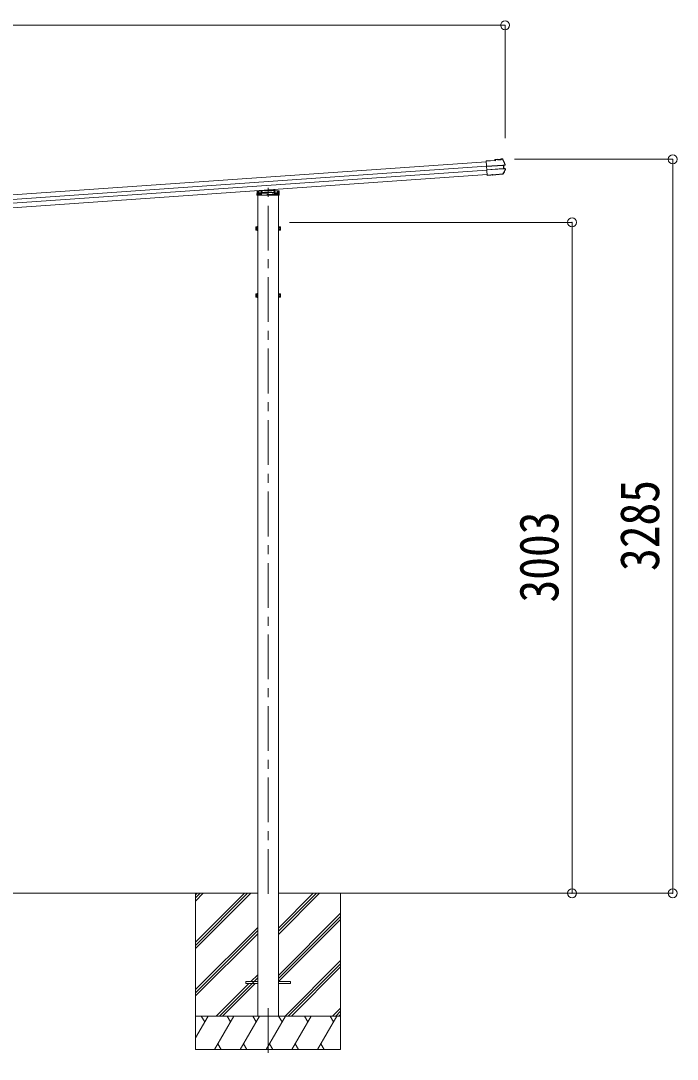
# Model space of a CAD drawing. Units: millimetres at full size, sheet at 1:40. Extents: x -11243 to 11243, y -7760 to 7760.
# Drawn here: x 4553 to 7493, y -5156 to -508 of the extents above; entities that cross this region are included whole.
import ezdxf
from ezdxf.enums import TextEntityAlignment as Align

# ---------------------------------------------------------------- set-up
doc = ezdxf.new("R2010")
doc.units = ezdxf.units.MM
doc.header["$LTSCALE"] = 40
doc.header["$PDMODE"] = 32
doc.header["$PDSIZE"] = 40
doc.linetypes.add('CHAIN1', pattern=[8, 5, -1, 1, -1])
doc.linetypes.add('DASHED1', pattern=[1.8, 1.2, -0.6])
for name, color, linetype, lineweight in [('0-0_0', 7, 'Continuous', 9), ('0-1_本体', 5, 'CHAIN1', 9), ('0-3_ELV2', 4, 'Continuous', 9), ('0-6_OTH_LINE', 6, 'Continuous', 9)]:
    doc.layers.add(name, color=color, linetype=linetype, lineweight=lineweight)
doc.styles.add('ＭＳ ゴシック', font='')
doc.styles.get('ＭＳ ゴシック').set_extended_font_data('MS Gothic')

msp = doc.modelspace()

# ---------------------------------------------------------------- linework, layer by layer
at = {"layer": '0-0_0'}
for p, q in [((2806.7, -4413.22), (5613.7, -4413.22)), ((5335.2, -4413.22), (5335.2, -5113.22)), ((5335.2, -4632.2), (5554.18, -4413.22)), ((5335.2, -4646.34), (5568.32, -4413.22)), ((5335.2, -4660.48), (5582.46, -4413.22)), ((5335.2, -4448.35), (5370.33, -4413.22)), ((5335.2, -4434.21), (5356.18, -4413.22)), ((5335.2, -4420.07), (5342.04, -4413.22)), ((5706.7, -4597.35), (5890.83, -4413.22)), ((5706.7, -4583.21), (5876.68, -4413.22)), ((5706.7, -4569.07), (5862.54, -4413.22)), ((5706.7, -4413.22), (7137.54, -4413.22)), ((5985.2, -4413.22), (5985.2, -5113.22)), ((5706.7, -4781.2), (5985.2, -4502.7)), ((5706.7, -4795.34), (5985.2, -4516.84)), ((5707.46, -4808.72), (5985.2, -4530.99)), ((5335.2, -4844.33), (5613.7, -4565.83)), ((5335.2, -4858.47), (5613.7, -4579.98)), ((5335.2, -4872.62), (5613.7, -4594.12)), ((5736.8, -4963.22), (5985.2, -4714.83)), ((5750.95, -4963.22), (5985.2, -4728.97)), ((5582.94, -4808.72), (5613.7, -4777.96)), ((5765.09, -4963.22), (5985.2, -4743.12)), ((5428.44, -4963.22), (5573.94, -4817.72)), ((5442.58, -4963.22), (5613.7, -4792.11)), ((5456.72, -4963.22), (5602.22, -4817.72)), ((5335.2, -4963.22), (5985.2, -4963.22)), ((5335.2, -5060.47), (5391.34, -4963.22)), ((5376.34, -4989.2), (5361.34, -4963.22)), ((5420.21, -5113.22), (5506.81, -4963.22)), ((5491.81, -4989.2), (5476.81, -4963.22)), ((5535.68, -5113.22), (5622.28, -4963.22)), ((5607.28, -4989.2), (5592.28, -4963.22)), ((5651.15, -5113.22), (5737.75, -4963.22)), ((5722.75, -4989.2), (5707.75, -4963.22)), ((5766.62, -5113.22), (5853.22, -4963.22)), ((5838.22, -4989.2), (5823.22, -4963.22)), ((5882.09, -5113.22), (5968.69, -4963.22)), ((5938.69, -4963.22), (5953.69, -4989.2)), ((5948.94, -4963.22), (5985.2, -4926.96)), ((5963.08, -4963.22), (5985.2, -4941.11)), ((5977.22, -4963.22), (5985.2, -4955.25)), ((5435.21, -5087.24), (5450.21, -5113.22)), ((5550.68, -5087.24), (5565.68, -5113.22)), ((5666.15, -5087.24), (5681.15, -5113.22)), ((5781.62, -5087.24), (5796.62, -5113.22)), ((5897.09, -5087.24), (5912.09, -5113.22)), ((5335.2, -5113.22), (5985.2, -5113.22))]:
    msp.add_line(p, q, dxfattribs=at)
at = {"layer": '0-1_本体'}
for p, q in [((5660.2, -4415.72), (5660.2, -1255.04)), ((5660.2, -4927.09), (5660.2, -5156.09))]:
    msp.add_line(p, q, dxfattribs=at)
at = {"layer": '0-3_ELV2'}
for p, q in [((6637.41, -1138.81), (1774.85, -1478.83)), ((6638.83, -1159.12), (1776.27, -1499.14)), ((6676.49, -1132.89), (6637.19, -1135.64)), ((6641.7, -1200.08), (6637.19, -1135.64)), ((6637.29, -1137.14), (6678.09, -1134.29)), ((6638.86, -1159.6), (6711.77, -1154.5)), ((6711.86, -1155.73), (6638.95, -1160.83)), ((6689.05, -1127.6), (6676.19, -1128.5)), ((6676.19, -1128.5), (6676.49, -1132.89)), ((6689.16, -1129.1), (6677.79, -1129.9)), ((6678.09, -1134.29), (6677.79, -1129.9)), ((6677.79, -1129.9), (6678.37, -1130.49)), ((6678.81, -1134.91), (6678.09, -1134.29)), ((6689.17, -1129.13), (6687.86, -1129.22)), ((6687.86, -1129.22), (6688, -1131.19)), ((6688, -1131.19), (6704.96, -1130)), ((6689.16, -1129.1), (6689.05, -1127.6)), ((6689.05, -1127.6), (6689.26, -1128.2)), ((6689.16, -1129.1), (6689.17, -1129.13)), ((6689.17, -1129.13), (6689.2, -1129.6)), ((6703.55, -1128.6), (6689.2, -1129.6)), ((6693.38, -1129.31), (6693.49, -1130.8)), ((6699.47, -1130.38), (6699.37, -1128.89)), ((6703.3, -1127.22), (6703.42, -1126.6)), ((6708.59, -1126.24), (6703.42, -1126.6)), ((6703.55, -1128.6), (6703.52, -1128.13)), ((6704.96, -1130), (6704.82, -1128.04)), ((6713.26, -1154.39), (6714.18, -1154.33)), ((6713.63, -1155.72), (6714.14, -1155.68)), ((6720.09, -1152.75), (6714.18, -1154.33)), ((6714.18, -1154.33), (6715.32, -1170.66)), ((6714.84, -1155.52), (6715.76, -1155.46)), ((6640.04, -1176.36), (1777.47, -1516.38)), ((6641.46, -1196.67), (1778.89, -1536.69)), ((6712.83, -1169.6), (6639.92, -1174.7)), ((6640.01, -1175.93), (6712.91, -1170.83)), ((6658.35, -1197.41), (6641.59, -1198.59)), ((6649.15, -1199.16), (6641.67, -1199.69)), ((6658.45, -1198.91), (6641.7, -1200.08)), ((6649.18, -1199.56), (6649.07, -1198.06)), ((6658.35, -1197.41), (6658.52, -1197.03)), ((6658.35, -1197.41), (6658.45, -1198.91)), ((6658.45, -1198.91), (6658.63, -1198.53)), ((6658.52, -1197.03), (6664.51, -1196.61)), ((6658.52, -1197.03), (6658.63, -1198.53)), ((6658.63, -1198.53), (6664.61, -1198.11)), ((6664.51, -1196.61), (6664.73, -1196.97)), ((6711.8, -1193.68), (6664.73, -1196.97)), ((6664.73, -1196.97), (6664.84, -1198.47)), ((6710.98, -1195.24), (6664.84, -1198.47)), ((6713.81, -1170.71), (6714.04, -1170.69)), ((6714.41, -1170.73), (6715.32, -1170.66)), ((6715.09, -1169.33), (6714.58, -1169.36)), ((6715.32, -1170.66), (6721.36, -1171.4)), ((6715.81, -1169.39), (6716.73, -1169.33)), ((5611.26, -1277.65), (5660.2, -1274.23)), ((5611.78, -1269.15), (5660.2, -1265.76)), ((5613.7, -4963.22), (5613.7, -1288.16)), ((5660.2, -1265.76), (5708.61, -1269.15)), ((5660.2, -1265.76), (5660.2, -1266.7)), ((5660.2, -1274.23), (5709.13, -1277.65)), ((5660.2, -1274.23), (5660.2, -1275.17)), ((5690.01, -1263.23), (5690.3, -1267.87)), ((5706.7, -4963.22), (5706.7, -1288.16)), ((5709.54, -1270.08), (5710.65, -1288.16)), ((5605, -1431.46), (5605.58, -1430.45)), ((5605, -1431.46), (5605, -1444.46)), ((5610.5, -1430.45), (5605.58, -1430.45)), ((5610.5, -1434.21), (5605.58, -1434.21)), ((5610.49, -1438.26), (5612.1, -1438.26)), ((5610.5, -1430.25), (5610.5, -1445.27)), ((5612.1, -1430.71), (5610.5, -1430.71)), ((5610.5, -1437.26), (5612.1, -1437.26)), ((5708.3, -1430.71), (5709.9, -1430.71)), ((5709.9, -1437.26), (5708.3, -1437.26)), ((5709.9, -1438.26), (5708.3, -1438.26)), ((5709.9, -1430.25), (5709.9, -1445.27)), ((5709.9, -1430.25), (5714.81, -1430.25)), ((5709.9, -1434.01), (5714.81, -1434.01)), ((5715.4, -1431.26), (5714.81, -1430.25)), ((5715.4, -1431.26), (5715.4, -1444.26)), ((5605, -1444.46), (5605.58, -1445.47)), ((5610.5, -1441.71), (5605.58, -1441.71)), ((5610.5, -1445.47), (5605.58, -1445.47)), ((5610.5, -1444.81), (5612.1, -1444.81)), ((5709.9, -1444.81), (5708.3, -1444.81)), ((5709.9, -1441.51), (5714.81, -1441.51)), ((5709.9, -1445.27), (5714.81, -1445.27)), ((5715.4, -1444.26), (5714.81, -1445.27)), ((5605, -1731.46), (5605.58, -1730.45)), ((5605, -1731.46), (5605, -1744.46)), ((5605, -1744.46), (5605.58, -1745.47)), ((5610.5, -1730.45), (5605.58, -1730.45)), ((5610.5, -1734.21), (5605.58, -1734.21)), ((5610.5, -1741.71), (5605.58, -1741.71)), ((5610.5, -1745.47), (5605.58, -1745.47)), ((5610.49, -1738.26), (5612.1, -1738.26)), ((5610.5, -1730.25), (5610.5, -1745.27)), ((5612.1, -1730.71), (5610.5, -1730.71)), ((5610.5, -1737.26), (5612.1, -1737.26)), ((5610.5, -1744.81), (5612.1, -1744.81)), ((5708.3, -1730.71), (5709.9, -1730.71)), ((5709.9, -1737.26), (5708.3, -1737.26)), ((5709.9, -1738.26), (5708.3, -1738.26)), ((5709.9, -1744.81), (5708.3, -1744.81)), ((5709.9, -1730.25), (5709.9, -1745.27)), ((5709.9, -1730.25), (5714.81, -1730.25)), ((5709.9, -1734.01), (5714.81, -1734.01)), ((5709.9, -1741.51), (5714.81, -1741.51)), ((5709.9, -1745.27), (5714.81, -1745.27)), ((5715.4, -1731.26), (5714.81, -1730.25)), ((5715.4, -1744.26), (5714.81, -1745.27)), ((5715.4, -1731.26), (5715.4, -1744.26)), ((5560.2, -4808.72), (5613.7, -4808.72)), ((5760.2, -4808.72), (5706.7, -4808.72))]:
    msp.add_line(p, q, dxfattribs=at)
at = {"layer": '0-3_ELV2', "linetype": 'DASHED1'}
for p, q in [((5611.33, -1277.66), (5709.06, -1277.66)), ((5613.8, -1271.01), (5612.75, -1288.16)), ((5613.22, -1280.46), (5618.2, -1280.46)), ((5613.27, -1279.66), (5707.12, -1279.66)), ((5660.2, -1276.24), (5613.28, -1279.52)), ((5660.2, -1267.77), (5613.8, -1271.01)), ((5617, -1270.79), (5617, -1284.43)), ((5617, -1284.43), (5618, -1286.16)), ((5702.4, -1286.16), (5618, -1286.16)), ((5618.2, -1270.7), (5618.2, -1286.16)), ((5619.7, -1279.07), (5619.7, -1286.16)), ((5622.8, -1279.66), (5622.8, -1286.16)), ((5622.92, -1279.66), (5622.92, -1286.16)), ((5623.2, -1278.82), (5623.2, -1286.16)), ((5623.2, -1284.43), (5626.2, -1284.43)), ((5626.2, -1278.61), (5626.2, -1286.16)), ((5629.44, -1278.6), (5630.12, -1267.41)), ((5632.13, -1267.27), (5630.86, -1288.16)), ((5634.2, -1277.66), (5634.2, -1279.66)), ((5638.7, -1280.46), (5638.7, -1277.74)), ((5640.2, -1280.46), (5638.7, -1280.46)), ((5640.2, -1277.63), (5640.2, -1280.46)), ((5706.59, -1271.01), (5660.2, -1267.77)), ((5707.11, -1279.52), (5660.2, -1276.24)), ((5680.2, -1280.46), (5680.2, -1277.63)), ((5680.2, -1280.46), (5681.7, -1280.46)), ((5681.7, -1277.74), (5681.7, -1280.46)), ((5686.2, -1279.66), (5686.2, -1277.66)), ((5688.02, -1263.37), (5689.53, -1288.16)), ((5690.3, -1267.87), (5690.95, -1278.6)), ((5694.2, -1278.61), (5694.2, -1286.16)), ((5694.2, -1284.43), (5697.2, -1284.43)), ((5697.2, -1278.82), (5697.2, -1286.16)), ((5697.47, -1279.66), (5697.47, -1286.16)), ((5697.6, -1279.66), (5697.6, -1286.16)), ((5700.7, -1279.07), (5700.7, -1286.16)), ((5702.2, -1270.7), (5702.2, -1286.16)), ((5702.2, -1280.46), (5707.17, -1280.46)), ((5702.4, -1286.16), (5703.4, -1284.43)), ((5703.4, -1270.79), (5703.4, -1284.43)), ((5707.64, -1288.16), (5706.59, -1271.01))]:
    msp.add_line(p, q, dxfattribs=at)
at = {"layer": '0-3_ELV2'}
for points in [[(6709.02, -1127.71), (6703.52, -1128.1), (6703.42, -1126.6)], [(6704.82, -1128.04), (6703.52, -1128.13), (6703.52, -1128.1)], [(6710.17, -1128.37), (6715.69, -1139.59), (6720.93, -1150.96)], [(6720.48, -1154.2), (6715.76, -1155.46), (6716.73, -1169.33), (6721.54, -1169.92)], [(6664.51, -1196.61), (6664.61, -1198.11), (6664.84, -1198.47)], [(6722.37, -1173.27), (6717.2, -1183.53), (6711.8, -1193.68)], [(5710.65, -1288.16), (5609.75, -1288.16), (5610.85, -1270.08)], [(5613.7, -1429.26), (5612.1, -1429.26), (5612.1, -1446.26), (5613.7, -1446.26)], [(5706.7, -1429.26), (5708.3, -1429.26), (5708.3, -1446.26), (5706.7, -1446.26)], [(5613.7, -1729.26), (5612.1, -1729.26), (5612.1, -1746.26), (5613.7, -1746.26)], [(5706.7, -1729.26), (5708.3, -1729.26), (5708.3, -1746.26), (5706.7, -1746.26)], [(5560.2, -4808.72), (5560.2, -4817.72), (5613.7, -4817.72)], [(5760.2, -4808.72), (5760.2, -4817.72), (5706.7, -4817.72)]]:
    msp.add_lwpolyline(points, dxfattribs=at)
for centre, radius, start, end in [((6708.82, -1129.42), 3.19, 26.86597, 94.02466), ((6709.11, -1128.91), 1.2, 26.89869, 94.02902), ((6263.83, -1354.8), 502, 24.03393, 26.8619), ((6719.75, -1151.49), 1.3, 285.12702, 24.10936), ((6719.75, -1151.49), 2.8, 285, 24.03393), ((6710.76, -1192.05), 3.19, 273.987, 331.41712), ((6272.75, -953.39), 502, 331.41438, 333.93986), ((6721.2, -1172.7), 1.3, 333.87402, 82.86161), ((6721.2, -1172.69), 2.8, 333.93986, 83), ((5611.33, -1278.65), 1, 94, 176.5), ((5611.85, -1270.14), 1, 94, 176.5), ((5708.54, -1270.14), 1, 3.5, 86), ((5709.06, -1278.65), 1, 3.5, 86), ((5617.41, -1437.96), 12.42, 162.41205, 197.58795), ((5608.32, -1432.33), 3.32, 145.61575, 214.38425), ((5712.07, -1432.13), 3.32, 325.61575, 34.38425), ((5702.98, -1437.76), 12.42, 342.41205, 17.58795), ((5608.32, -1443.59), 3.32, 145.61575, 214.38425), ((5712.07, -1443.39), 3.32, 325.61575, 34.38425), ((5617.41, -1737.96), 12.42, 162.41205, 197.58795), ((5608.32, -1732.33), 3.32, 145.61575, 214.38425), ((5608.32, -1743.59), 3.32, 145.61575, 214.38425), ((5712.07, -1732.13), 3.32, 325.61575, 34.38425), ((5712.07, -1743.39), 3.32, 325.61575, 34.38425), ((5702.98, -1737.76), 12.42, 342.41205, 17.58795)]:
    msp.add_arc(centre, radius, start, end, dxfattribs=at)
at = {"layer": '0-3_ELV2', "linetype": 'DASHED1'}
for centre, start, end in [((5611.33, -1278.66), 90, 176.5), ((5709.06, -1278.66), 3.5, 90)]:
    msp.add_arc(centre, 1, start, end, dxfattribs=at)
at = {"layer": '0-3_ELV2'}
for centre, major_axis, ratio, start_param, end_param in [((6678.45, -1131.68), (-0.08, 1.2), 0.052408, 5.1044164, 6.2220988), ((6667.63, -1323.67), (-34.91, 499.28), 0.052408, 5.0964197, 5.1044164), ((6689.48, -1131.39), (-0.22, 3.19), 0.016053, 5.3122341, 6.2220988), ((6703.53, -1130.41), (-0.22, 3.19), 0.016053, 0.0610865, 0.9709512), ((6711.79, -1154.79), (1.5, 0.1), 0.19438, 0.8222243, 1.5707963), ((6711.9, -1156.31), (2.99, 0.21), 0.19438, 0.9410649, 1.5707963), ((6711.79, -1154.79), (1.48, 0.4), 0.014741, 0.0756738, 0.8193583), ((6711.9, -1156.32), (2.95, 0.79), 0.014741, 0.0756738, 0.7041788), ((6712.79, -1169.02), (2.99, 0.21), 0.19438, 4.712389, 5.3421204), ((6712.89, -1170.54), (1.5, 0.1), 0.19438, 4.712389, 5.3570179), ((6712.89, -1170.54), (1.52, -0.19), 0.014741, 5.567803, 6.2075115), ((6712.79, -1169.01), (3.03, -0.37), 0.014741, 5.5790065, 6.2075115)]:
    msp.add_ellipse(centre, major_axis=major_axis, ratio=ratio, start_param=start_param, end_param=end_param, dxfattribs=at)
at = {"layer": '0-6_OTH_LINE'}
for p, q in [((6721.98, -528.14), (1660.14, -528.14)), ((6721.98, -528.14), (6721.98, -1033.11)), ((7472.91, -1128.14), (6763.97, -1128.14)), ((7472.91, -4413.22), (7472.91, -1128.14)), ((7021.91, -1410.46), (5756.7, -1410.46)), ((7021.91, -1410.46), (7021.91, -4413.22)), ((7472.91, -4413.22), (5756.7, -4413.22)), ((7021.91, -4413.22), (6763.97, -4413.22))]:
    msp.add_line(p, q, dxfattribs=at)
for p in [(6721.98, -528.14), (7472.91, -1128.14), (7021.91, -1410.46), (7021.91, -4413.22), (7472.91, -4413.22)]:
    msp.add_point(p, dxfattribs=at)

# ---------------------------------------------------------------- texts
at = {"layer": '0-6_OTH_LINE', "color": 7, "style": 'ＭＳ ゴシック', "width": 0.85}
for s, p in [('3285', (7464.91, -2970.68)), ('3003', (7013.91, -3111.84))]:
    msp.add_text(s, height=176, rotation=90, dxfattribs=at).set_placement(p, align=Align.BOTTOM_LEFT)

doc.saveas('drawing.dxf')
